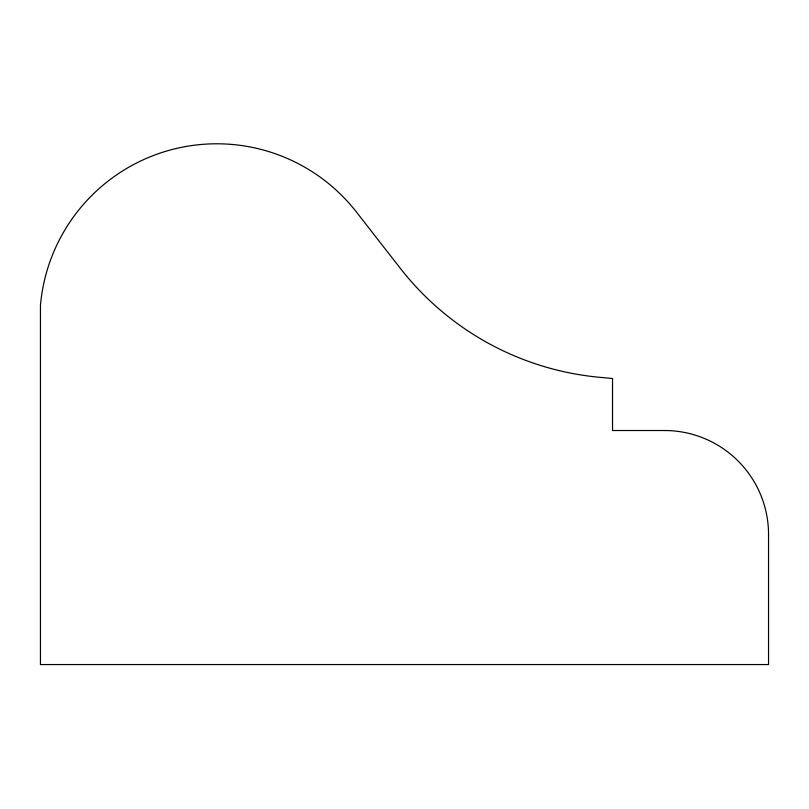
<?xml version="1.0" encoding="UTF-8"?>
<svg xmlns="http://www.w3.org/2000/svg" width="809" height="809" viewBox="0 0 809 809"><rect width="100%" height="100%" fill="white"/><g stroke="black" fill="none" stroke-linecap="round" stroke-linejoin="round"><path stroke-width="1.21" d="M664.533 430.519L612.524 430.519L612.524 378.511L599.186 377.257A286.042 286.042 0 0 1 400.374 268.376L356.658 212.332A176.999 176.999 0 0 0 40.45 305.468L40.45 664.553L768.55 664.553L768.55 534.527A104.017 104.017 0 0 0 664.533 430.519"/></g></svg>
